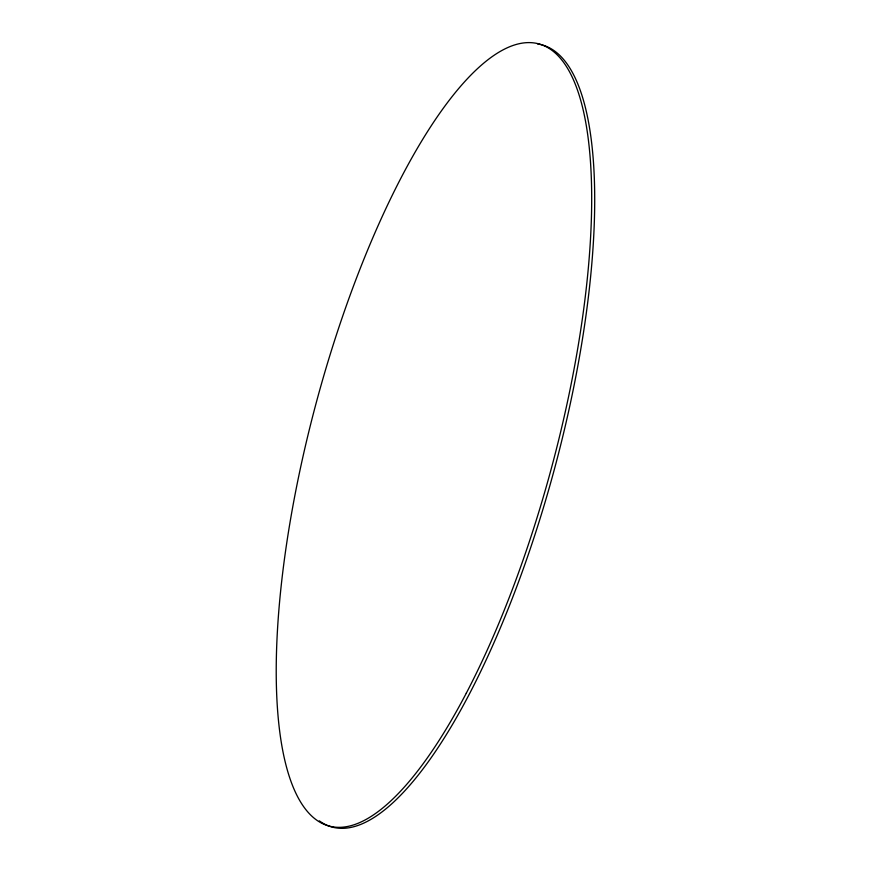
<?xml version="1.0" encoding="UTF-8"?>
<svg xmlns="http://www.w3.org/2000/svg" width="871" height="871" viewBox="0 0 871 871"><rect width="100%" height="100%" fill="white"/><g stroke="black" fill="none" stroke-linecap="round" stroke-linejoin="round"><path stroke-width="1.31" d="M537.505 43.931A404.906 122.049 -75 0 1 550.777 482.403A404.906 122.049 -75 0 1 319.319 820.852M466.29 693.185A404.906 122.049 -75 0 0 551.681 50.148A404.906 122.049 -75 0 0 284.055 561.969A404.906 122.049 -75 0 0 466.29 693.185"/></g></svg>
